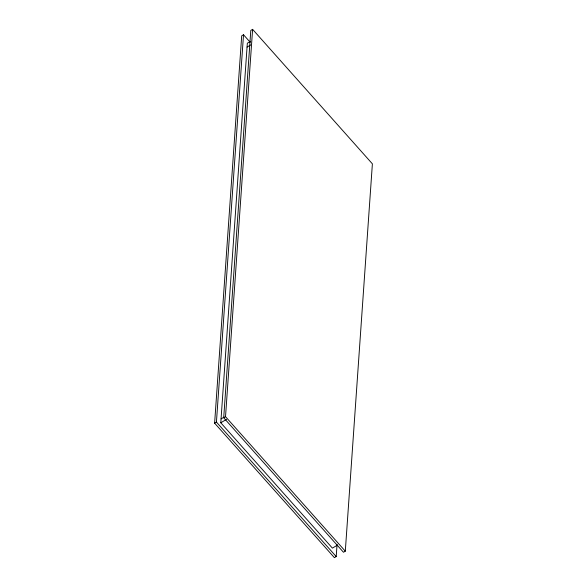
<?xml version="1.0" encoding="UTF-8"?>
<svg xmlns="http://www.w3.org/2000/svg" width="587" height="587" viewBox="0 0 587 587"><rect width="100%" height="100%" fill="white"/><g stroke="black" fill="none" stroke-linecap="round" stroke-linejoin="round"><path stroke-width="0.88" d="M337.041 544.692L336.212 556.571L334.392 557.65L214.615 423.154L241.697 35.829L243.517 34.75L250.201 42.257M336.212 556.571L216.434 422.075L243.517 34.75M337.488 545.088L332.396 548.111L220.785 422.787L247.332 43.211L250.238 41.479M223.706 417.753L250.788 30.429L252.608 29.35L372.385 163.846L345.303 551.171L343.483 552.25L223.706 417.753L225.525 416.675L252.608 29.35M247.061 47.077L250.693 44.92M221.057 418.913L223.97 417.181M214.615 423.154L216.434 422.075M220.785 422.787L226.604 419.331M225.525 416.675L345.303 551.171"/></g></svg>
